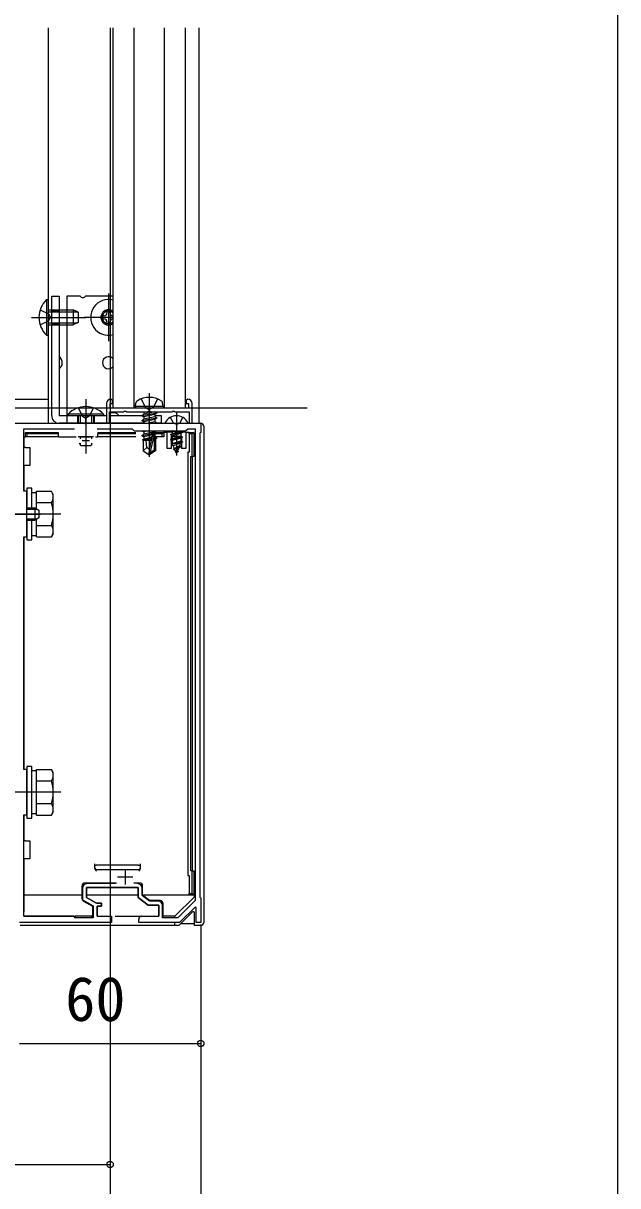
# Model space of a CAD drawing. Units: millimetres, scale not verified. Extents: x -875 to 875, y -1303 to 1295.
# Drawn here: x 678.3 to 875, y -1087.8 to -703.5 of the extents above; entities that cross this region are included whole.
import ezdxf
from ezdxf.enums import TextEntityAlignment as Align

# ---------------------------------------------------------------- set-up
doc = ezdxf.new("R2010")
doc.units = ezdxf.units.MM
doc.header["$LTSCALE"] = 8
for name, color, linetype in [('0-3_YKK_11', 7, 'Continuous'), ('0-4_YKK_12', 2, 'Continuous'), ('0-5_YKK_13', 4, 'Continuous'), ('0-6_YKK_D', 6, 'Continuous'), ('0-7_YKK_ZWAK', 7, 'Continuous')]:
    doc.layers.add(name, color=color, linetype=linetype)
doc.styles.add('ＭＳ ゴシック', font='')
doc.styles.get('ＭＳ ゴシック').set_extended_font_data('MS Gothic')

msp = doc.modelspace()

# ---------------------------------------------------------------- linework, layer by layer
at = {"layer": '0-3_YKK_11'}
for p, q in [((698.997, -837.697), (698.997, -842.697)), ((701.497, -840.197), (696.497, -840.197)), ((711.997, -983.197), (711.997, -988.197)), ((714.497, -985.697), (709.497, -985.697)), ((708.711, -987.897), (699.397, -987.897))]:
    msp.add_line(p, q, dxfattribs=at)
for points in [[(705.798, -829.197), (705.798, -835.697), (706.798, -835.697), (706.798, -831.897), (711.478, -831.898), (711.738, -831.747), (712.258, -831.747), (712.518, -831.897), (719.478, -831.898), (719.738, -831.747), (719.998, -831.597), (720.258, -831.747), (720.518, -831.898), (727.478, -831.897), (727.738, -831.747), (728.258, -831.747), (728.518, -831.898), (733.198, -831.897), (733.198, -835.697), (734.198, -835.697), (734.198, -829.197)], [(732.998, -830.697), (719.998, -830.697), (706.998, -830.697), (706.998, -829.197), (707.798, -829.197), (707.798, -828.197), (707.298, -827.697)], [(732.698, -827.697), (732.198, -828.197), (732.198, -829.197), (732.998, -829.197), (732.998, -830.697)], [(671.997, -839.997), (671.997, -835.697), (698.539, -835.697), (698.722, -835.817), (699.272, -835.817), (699.456, -835.697), (719.539, -835.697), (719.722, -835.817), (720.272, -835.817), (720.456, -835.697), (728.539, -835.697), (728.722, -835.817), (729.272, -835.817), (729.456, -835.697), (736.997, -835.697), (736.997, -838.697), (736.697, -838.997)], [(697.897, -989.397), (697.897, -993.252), (701.397, -995.252), (701.397, -999.197), (695.497, -999.197), (694.997, -998.697), (678.497, -998.697), (678.497, -965.197), (679.497, -965.197), (679.497, -950.197), (678.497, -950.197), (678.497, -873.197), (679.497, -873.197), (679.497, -858.197), (678.497, -858.197), (678.497, -837.497), (695.273, -837.497)], [(702.722, -837.497), (714.297, -837.497), (714.997, -838.197), (731.997, -838.197), (732.697, -837.497), (735.197, -837.497), (735.197, -993.471), (729.383, -999.197), (724.397, -999.197), (724.397, -995.197)], [(736.697, -838.997), (736.697, -992.397), (736.997, -992.697), (736.997, -1000.697), (735.497, -1000.697), (735.497, -995.798), (735.129, -995.644), (729.997, -1000.697), (716.497, -1000.697), (716.497, -999.697)], [(717.497, -998.697), (723.097, -998.697), (723.097, -994.997), (719.597, -994.997), (716.297, -992.497), (716.297, -989.197), (699.197, -989.197), (699.197, -992.497), (702.522, -994.397), (704.197, -994.397), (704.197, -995.297), (702.697, -995.297), (702.697, -998.697), (707.497, -998.697), (707.497, -1000.697), (676.997, -1000.697)], [(722.897, -993.697), (720.034, -993.697), (717.597, -991.851), (717.597, -989.397)]]:
    msp.add_lwpolyline(points, dxfattribs=at)
for centre, radius, start, end in [((707.298, -829.197), 1.5, 90.00001, 179.99999), ((732.698, -829.197), 1.5, 0.00001, 89.99999), ((699.397, -989.397), 1.5, 90.00001, 179.99999), ((716.097, -989.397), 1.5, 0.00001, 89.99999), ((722.897, -995.197), 1.5, 0.00001, 89.99999), ((717.497, -999.697), 1, 90.00001, 179.99999)]:
    msp.add_arc(centre, radius, start, end, dxfattribs=at)
at = {"layer": '0-4_YKK_12'}
for p, q in [((686.498, -704.956), (686.498, -835.697)), ((706.997, -704.956), (706.997, -1119.596)), ((707.998, -830.697), (707.998, -704.956)), ((714.998, -830.697), (714.998, -704.956)), ((725, -830.697), (725, -704.956)), ((731.998, -830.697), (731.998, -704.956)), ((706.498, -792.797), (706.498, -808.597)), ((680.998, -800.697), (698.998, -800.697)), ((707.998, -800.697), (698.598, -800.697)), ((706.998, -809.447), (706.998, -817.947)), ((719.998, -825.754), (719.998, -846.827)), ((124.497, -827.697), (686.498, -827.697)), ((698.998, -827.698), (698.998, -845.698)), ((772.218, -830.697), (-864.08, -830.697)), ((731.998, -830.697), (707.998, -830.697)), ((728.997, -832.197), (728.997, -846.351)), ((690.697, -865.697), (674.484, -865.697)), ((690.697, -957.697), (674.484, -957.697))]:
    msp.add_line(p, q, dxfattribs=at)
msp.add_lwpolyline([(686.498, -835.697), (736.498, -835.697), (736.498, -704.956)], dxfattribs=at)
at = {"layer": '0-5_YKK_13'}
for p, q in [((685.989, -794.797), (686.498, -794.797)), ((686.498, -794.797), (686.498, -806.597)), ((687.698, -833.197), (687.698, -793.697)), ((697.132, -793.697), (692.698, -793.697)), ((692.698, -793.697), (692.698, -833.198)), ((707.998, -793.697), (698.864, -793.697)), ((686.498, -798.852), (696.189, -798.852)), ((687.698, -798.197), (690.198, -798.197)), ((687.698, -798.63), (690.198, -798.63)), ((696.498, -798.997), (694.798, -798.197)), ((696.498, -798.997), (696.498, -802.397)), ((686.498, -802.543), (696.189, -802.543)), ((686.498, -803.197), (694.798, -803.197)), ((687.698, -802.764), (690.198, -802.764)), ((687.698, -803.197), (690.198, -803.197)), ((696.498, -802.397), (694.798, -803.197)), ((704.998, -800.197), (703.998, -800.197)), ((715.394, -830.109), (715.596, -828.962)), ((724.603, -830.109), (724.4, -828.962)), ((705.798, -833.198), (690.198, -833.198)), ((692.698, -833.198), (692.698, -835.697)), ((704.898, -833.198), (693.098, -833.198)), ((696.248, -833.198), (696.248, -835.697)), ((696.498, -833.198), (696.498, -835.697)), ((697.132, -833.198), (697.132, -835.697)), ((697.153, -833.198), (697.153, -835.697)), ((698.864, -833.198), (698.864, -835.697)), ((700.844, -833.198), (700.844, -835.697)), ((701.498, -833.198), (701.498, -835.697)), ((701.748, -833.198), (701.748, -835.697)), ((704.898, -832.689), (704.898, -833.198)), ((717.526, -833.198), (706.798, -833.198)), ((724.603, -830.109), (715.394, -830.109)), ((715.394, -830.109), (715.498, -830.698)), ((724.499, -830.698), (715.498, -830.698)), ((717.526, -833.11), (722.47, -832.287)), ((722.47, -832.404), (717.526, -833.228)), ((717.526, -833.11), (718.174, -832.737)), ((717.526, -833.11), (717.526, -833.228)), ((717.526, -833.228), (718.174, -833.602)), ((717.526, -834.758), (722.47, -833.934)), ((718.076, -831.898), (718.174, -831.954)), ((718.174, -831.954), (718.361, -831.898)), ((721.823, -831.913), (718.174, -832.737)), ((718.174, -831.954), (718.174, -832.737)), ((721.823, -832.778), (718.174, -833.602)), ((721.823, -833.561), (718.174, -834.385)), ((718.174, -833.602), (718.174, -834.385)), ((721.823, -831.898), (721.823, -831.913)), ((722.47, -832.287), (721.823, -831.913)), ((722.47, -832.404), (721.823, -832.778)), ((721.823, -832.778), (721.823, -833.561)), ((723.998, -833.198), (721.823, -833.198)), ((722.47, -833.934), (721.823, -833.561)), ((722.47, -832.287), (722.47, -832.404)), ((722.47, -833.934), (722.47, -834.052)), ((723.998, -835.697), (723.998, -833.198)), ((724.603, -830.109), (724.499, -830.698)), ((726.947, -833.732), (727.852, -835.547)), ((731.047, -833.732), (730.142, -835.547)), ((676.997, -835.697), (736.995, -835.697)), ((718.174, -835.697), (690.198, -835.697)), ((722.47, -834.052), (717.526, -834.876)), ((717.526, -834.758), (718.174, -834.385)), ((717.526, -834.758), (717.526, -834.876)), ((717.526, -834.876), (718.174, -835.25)), ((718.174, -835.25), (718.174, -835.697)), ((721.823, -835.209), (719.607, -835.709)), ((719.981, -835.997), (720.111, -835.975)), ((721.779, -835.697), (722.47, -835.582)), ((721.823, -834.426), (721.823, -835.209)), ((722.47, -835.582), (721.823, -835.209)), ((722.47, -835.582), (722.47, -835.7)), ((723.998, -835.697), (722.47, -835.697)), ((725.402, -835.697), (732.593, -835.697)), ((728.997, -836.156), (727.852, -835.547)), ((728.997, -836.156), (730.142, -835.547)), ((737.997, -836.697), (737.997, -1000.699)), ((678.497, -840.197), (678.497, -843.697)), ((678.497, -840.197), (678.997, -840.197)), ((678.997, -838.697), (689.997, -838.697)), ((689.997, -839.197), (679.497, -839.197)), ((689.997, -840.197), (679.497, -840.197)), ((689.997, -839.197), (689.997, -838.697)), ((689.997, -840.197), (689.997, -839.197)), ((689.997, -840.197), (695.797, -840.197)), ((697.093, -840.197), (700.901, -840.197)), ((697.153, -840.12), (697.153, -840.796)), ((700.245, -841.498), (697.751, -841.498)), ((700.844, -840.12), (700.844, -840.796)), ((702.197, -840.197), (702.997, -840.197)), ((702.997, -838.697), (715.497, -838.697)), ((702.997, -838.697), (702.997, -839.197)), ((715.497, -839.197), (702.997, -839.197)), ((717.526, -839.702), (722.47, -838.878)), ((722.47, -838.996), (717.526, -839.82)), ((717.526, -839.702), (718.174, -839.328)), ((717.526, -839.702), (717.526, -839.82)), ((717.526, -839.82), (718.174, -840.193)), ((717.571, -838.197), (718.174, -838.546)), ((720.797, -840.714), (717.762, -841.214)), ((717.762, -841.214), (718.174, -840.976)), ((717.997, -841.325), (717.762, -841.214)), ((717.997, -841.325), (717.997, -844.769)), ((720.639, -841.409), (717.997, -841.409)), ((719.715, -838.197), (718.174, -838.546)), ((721.823, -838.504), (718.174, -839.328)), ((718.174, -838.546), (718.174, -839.328)), ((721.063, -839.541), (718.174, -840.193)), ((718.174, -840.193), (718.174, -840.976)), ((720.876, -840.366), (718.174, -840.976)), ((720.725, -841.028), (718.764, -841.409)), ((721.069, -839.517), (719.998, -844.226)), ((721.579, -839.396), (720.175, -845.573)), ((720.497, -838.697), (724.797, -838.697)), ((724.297, -839.197), (720.497, -839.197)), ((724.297, -840.197), (720.497, -840.197)), ((721.823, -840.152), (721.642, -840.193)), ((722.352, -840.458), (721.646, -840.574)), ((722.352, -840.712), (721.646, -840.849)), ((721.999, -841.409), (721.646, -841.409)), ((721.823, -838.197), (721.823, -838.504)), ((722.47, -838.878), (721.823, -838.504)), ((721.823, -839.369), (721.823, -840.152)), ((722.352, -840.458), (721.823, -840.152)), ((721.999, -840.915), (721.999, -844.769)), ((722.352, -840.458), (722.352, -840.712)), ((722.47, -838.878), (722.47, -838.996)), ((724.797, -838.697), (724.297, -839.197)), ((725.897, -838.697), (724.797, -838.697)), ((726.997, -839.442), (730.997, -838.647)), ((730.997, -838.747), (726.997, -839.542)), ((727.522, -839.846), (726.997, -839.542)), ((730.997, -840.237), (726.997, -841.032)), ((726.997, -841.132), (730.997, -840.337)), ((727.522, -840.729), (726.997, -841.032)), ((726.997, -841.032), (726.997, -841.132)), ((727.522, -841.436), (726.997, -841.132)), ((730.597, -838.497), (727.397, -838.497)), ((727.397, -843.997), (727.397, -839.997)), ((727.397, -839.997), (730.597, -839.997)), ((727.522, -838.256), (727.522, -839.139)), ((727.522, -839.139), (730.472, -838.344)), ((730.472, -839.051), (727.522, -839.846)), ((727.522, -839.846), (727.522, -840.729)), ((727.522, -840.729), (730.472, -839.934)), ((730.472, -840.641), (727.522, -841.436)), ((727.522, -841.436), (727.522, -842.137)), ((727.632, -842.401), (730.472, -841.524)), ((730.472, -838.197), (730.472, -838.344)), ((730.997, -838.647), (730.472, -838.344)), ((730.472, -839.051), (730.472, -839.934)), ((730.997, -840.237), (730.472, -839.934)), ((730.997, -840.337), (730.472, -840.641)), ((730.472, -840.641), (730.472, -841.524)), ((730.997, -841.827), (730.472, -841.524)), ((730.597, -838.497), (732.097, -838.497)), ((730.597, -839.997), (730.597, -843.997)), ((730.997, -840.237), (730.997, -840.337)), ((733.197, -838.697), (732.097, -838.697)), ((733.197, -839.197), (733.197, -838.697)), ((733.197, -839.197), (733.197, -845.197)), ((734.197, -839.197), (733.197, -839.197)), ((734.197, -846.697), (734.197, -839.197)), ((678.997, -843.697), (678.497, -843.697)), ((678.997, -843.697), (680.497, -843.697)), ((680.497, -843.697), (680.497, -846.697)), ((697.298, -843.198), (696.875, -842.297)), ((697.153, -842.297), (697.153, -842.888)), ((700.698, -843.198), (697.298, -843.198)), ((700.698, -843.198), (701.122, -842.297)), ((700.844, -842.297), (700.844, -842.888)), ((719.174, -843.763), (717.997, -844.769)), ((717.997, -844.769), (719.822, -845.999)), ((719.998, -844.226), (719.822, -845.999)), ((719.998, -844.226), (719.998, -845.999)), ((721.999, -844.769), (720.175, -845.999)), ((721.999, -844.769), (721.646, -844.581)), ((730.997, -841.827), (727.247, -842.622)), ((730.997, -841.927), (727.247, -842.722)), ((727.632, -842.401), (727.247, -842.622)), ((727.247, -842.622), (727.247, -842.722)), ((727.928, -843.115), (727.247, -842.722)), ((727.632, -842.401), (727.522, -842.137)), ((730.421, -842.26), (727.928, -843.115)), ((728.298, -844.01), (727.928, -843.115)), ((730.397, -843.417), (727.947, -844.212)), ((728.298, -844.01), (727.947, -844.212)), ((727.947, -844.212), (727.947, -844.312)), ((728.573, -844.674), (727.947, -844.312)), ((730.03, -843.205), (728.298, -844.01)), ((729.744, -843.895), (728.573, -844.674)), ((728.997, -845.697), (728.573, -844.674)), ((728.997, -845.697), (729.744, -843.895)), ((729.597, -845.007), (729.344, -844.861)), ((730.397, -843.517), (729.744, -843.895)), ((730.03, -843.205), (730.421, -842.26)), ((730.397, -843.417), (730.03, -843.205)), ((730.997, -841.927), (730.421, -842.26)), ((730.997, -841.827), (730.997, -841.927)), ((732.697, -845.197), (732.697, -985.197)), ((733.197, -845.197), (732.697, -845.197)), ((680.497, -846.697), (680.497, -849.697)), ((719.822, -845.999), (720.175, -845.999)), ((720.175, -845.573), (720.175, -845.999)), ((733.697, -846.697), (734.197, -846.697)), ((733.697, -983.697), (733.697, -846.697)), ((678.997, -849.697), (678.497, -849.697)), ((678.497, -849.697), (678.497, -857.897)), ((680.497, -849.697), (678.997, -849.697)), ((679.497, -857.197), (679.497, -863.197)), ((682.697, -858.647), (681.097, -858.647)), ((682.697, -858.192), (687.617, -858.192)), ((682.697, -863.997), (682.697, -858.192)), ((688.197, -859.197), (687.617, -858.192)), ((688.197, -872.197), (688.197, -859.197)), ((679.497, -863.697), (682.097, -863.697)), ((679.497, -864.076), (682.855, -864.076)), ((682.097, -863.697), (682.097, -867.697)), ((682.097, -863.697), (683.497, -864.397)), ((682.697, -863.997), (682.697, -861.697)), ((682.697, -861.945), (687.617, -861.945)), ((683.497, -864.397), (683.497, -866.997)), ((671.997, -865.697), (683.96, -865.697)), ((679.497, -867.318), (682.855, -867.318)), ((679.497, -867.697), (682.097, -867.697)), ((683.497, -866.997), (682.097, -867.697)), ((682.697, -869.697), (682.697, -867.397)), ((682.697, -873.203), (682.697, -867.397)), ((682.697, -869.45), (687.617, -869.45)), ((688.197, -872.197), (687.617, -873.203)), ((678.497, -873.497), (678.497, -949.897)), ((681.097, -872.747), (682.697, -872.747)), ((682.697, -873.203), (687.617, -873.203)), ((682.697, -950.647), (681.097, -950.647)), ((682.697, -950.192), (687.617, -950.192)), ((682.697, -965.203), (682.697, -950.192)), ((688.197, -951.197), (687.617, -950.192)), ((688.197, -964.197), (688.197, -951.197)), ((682.697, -961.697), (682.697, -953.697)), ((682.697, -953.945), (687.617, -953.945)), ((682.697, -961.45), (687.617, -961.45)), ((688.197, -964.197), (687.617, -965.203)), ((678.497, -965.497), (678.497, -973.697)), ((681.097, -964.747), (682.697, -964.747)), ((682.697, -965.203), (687.617, -965.203)), ((678.997, -973.697), (678.497, -973.697)), ((678.997, -973.697), (680.497, -973.697)), ((680.497, -973.697), (680.497, -976.697)), ((678.997, -979.697), (678.497, -979.697)), ((678.497, -979.697), (678.497, -995.697)), ((680.497, -979.697), (678.997, -979.697)), ((680.497, -976.697), (680.497, -979.697)), ((701.997, -981.797), (701.997, -981.297)), ((701.997, -982.931), (701.997, -982.797)), ((716.368, -981.797), (702.368, -981.797)), ((716.497, -983.297), (702.497, -983.297)), ((716.368, -981.797), (716.997, -981.797)), ((716.997, -981.297), (716.997, -981.797)), ((716.997, -981.797), (716.997, -982.797)), ((716.997, -982.797), (716.997, -982.931)), ((734.197, -983.697), (733.697, -983.697)), ((734.197, -991.197), (734.197, -983.697)), ((732.697, -985.197), (733.197, -985.197)), ((733.197, -985.197), (733.197, -991.197)), ((697.697, -988.697), (697.697, -992.788)), ((709.111, -987.697), (698.697, -987.697)), ((699.197, -989.197), (716.297, -989.197)), ((699.197, -992.497), (699.197, -989.197)), ((716.797, -987.697), (714.884, -987.697)), ((716.297, -989.197), (716.297, -992.497)), ((717.797, -991.752), (717.797, -988.697)), ((733.197, -991.197), (734.197, -991.197)), ((697.697, -991.697), (678.497, -991.697)), ((698.201, -993.656), (701.197, -995.368)), ((716.297, -991.697), (699.197, -991.697)), ((702.522, -994.397), (699.197, -992.497)), ((704.197, -994.397), (702.522, -994.397)), ((702.697, -995.297), (704.197, -995.297)), ((702.697, -998.697), (702.697, -995.297)), ((704.197, -995.297), (704.197, -994.397)), ((716.297, -992.497), (719.597, -994.997)), ((733.197, -991.697), (717.797, -991.697)), ((720.101, -993.497), (717.797, -991.752)), ((719.597, -994.997), (723.097, -994.997)), ((723.597, -993.497), (720.101, -993.497)), ((723.097, -994.997), (723.097, -998.697)), ((724.597, -998.697), (724.597, -994.497)), ((734.697, -991.697), (734.997, -991.697)), ((678.497, -995.697), (678.497, -997.197)), ((678.497, -998.697), (678.497, -997.197)), ((700.997, -998.697), (695.497, -998.697)), ((701.197, -995.368), (701.197, -998.697)), ((702.697, -998.697), (707.197, -998.697)), ((708.697, -998.697), (722.997, -998.697)), ((723.097, -998.697), (722.997, -998.697)), ((724.397, -998.697), (724.597, -998.697)), ((728.497, -998.697), (724.597, -998.697)), ((677.297, -1001.606), (728.497, -1001.606)), ((730.352, -1001.086), (734.997, -1001.086))]:
    msp.add_line(p, q, dxfattribs=at)
for points in [[(685.989, -794.797), (685.989, -806.597), (686.498, -806.597)], [(687.698, -793.697), (690.198, -793.697), (690.198, -833.198)], [(683.887, -798.197), (686.665, -799.552), (687.274, -800.697)], [(686.498, -798.197), (694.798, -798.197), (694.798, -803.197)], [(706.998, -799.197), (706.998, -798.197), (705.998, -798.197), (705.998, -799.197)], [(683.887, -803.197), (686.665, -801.842), (687.274, -800.697)], [(703.998, -800.197), (703.998, -801.197), (704.998, -801.197)], [(705.998, -802.197), (705.998, -803.197), (706.998, -803.197), (706.998, -802.197)], [(717.291, -827.661), (718.651, -830.388), (719.998, -831.105)], [(722.705, -827.661), (721.346, -830.388), (719.998, -831.105)], [(704.898, -832.689), (693.098, -832.689), (693.098, -833.198)], [(696.498, -830.586), (697.853, -833.364), (698.998, -833.973)], [(701.498, -830.586), (700.143, -833.364), (698.998, -833.973)], [(722.47, -834.052), (721.823, -834.426), (718.174, -835.25)], [(715.497, -840.197), (702.997, -840.197), (702.997, -839.197)], [(719.998, -844.352), (719.174, -843.763), (718.939, -841.409)], [(721.646, -839.582), (721.646, -844.581), (720.175, -845.573)], [(722.47, -838.996), (721.823, -839.369), (721.597, -839.42)], [(722.352, -840.712), (721.823, -841.017), (721.646, -841.057)], [(724.797, -838.697), (724.797, -840.197), (724.297, -840.197), (724.297, -839.197)], [(727.397, -843.997), (725.897, -843.997), (725.897, -838.497), (727.397, -838.497)], [(727.522, -839.139), (726.997, -839.442), (726.997, -839.542)], [(727.738, -838.197), (727.522, -838.256), (727.422, -838.197)], [(730.997, -838.647), (730.997, -838.747), (730.472, -839.051)], [(732.097, -838.497), (732.097, -843.997), (730.597, -843.997)], [(733.197, -838.697), (734.697, -838.697), (734.197, -839.197)], [(734.697, -838.697), (734.697, -846.697), (734.197, -846.697)], [(730.397, -843.417), (730.397, -843.517), (727.947, -844.312)], [(729.597, -845.007), (729.597, -845.107), (729.13, -845.377)], [(734.197, -846.697), (734.197, -983.697), (734.697, -983.697), (734.697, -991.697)], [(681.097, -863.697), (681.097, -857.197), (679.497, -857.197)], [(679.497, -868.197), (679.497, -874.197), (681.097, -874.197), (681.097, -867.697)], [(701.997, -982.797), (701.997, -981.797), (702.368, -981.797)], [(701.997, -982.931), (702.075, -983.262), (702.262, -983.548), (702.497, -983.797)], [(716.997, -982.931), (716.92, -983.262), (716.733, -983.548), (716.497, -983.797)], [(734.197, -991.197), (734.697, -991.697), (733.197, -991.697), (733.197, -991.197)], [(728.497, -999.197), (728.497, -998.697), (734.997, -992.197), (734.997, -991.697)], [(678.497, -998.697), (695.497, -998.697), (695.497, -999.171)], [(700.997, -999.197), (700.997, -998.697), (701.197, -998.697)], [(734.144, -997.294), (729.74, -1001.697), (728.497, -1001.697), (728.497, -1000.697)], [(736.999, -1001.697), (734.997, -1001.697), (734.997, -997.647)]]:
    msp.add_lwpolyline(points, dxfattribs=at)
for points in [[(678.997, -840.197), (678.997, -838.697), (679.497, -839.197), (679.497, -840.197)], [(679.497, -949.197), (679.497, -966.197), (681.097, -966.197), (681.097, -949.197)]]:
    msp.add_lwpolyline(points, close=True, dxfattribs=at)
for centre, radius, start, end in [((691.731, -800.697), 8.232, 134.2189, 225.7811), ((697.998, -793.197), 1, 210, 330), ((706.498, -800.697), 5.9, 75.27147, 284.72853), ((706.498, -800.697), 2.5, 53.12971, 306.87029), ((706.498, -800.697), 2.067, 43.47322, 316.52678), ((704.998, -799.197), 1, 270, 0), ((707.998, -799.197), 1, 180, 270), ((704.998, -802.197), 1, 0, 90), ((707.998, -802.197), 1, 90, 180), ((688.698, -815.697), 2.5, 306.8699, 53.1301), ((706.498, -815.697), 2, 41.40903, 318.59097), ((716.639, -829.146), 1.059, 120.63591, 170), ((719.998, -834.817), 7.651, 59.36409, 120.63591), ((723.357, -829.146), 1.059, 10, 59.36409), ((690.198, -833.197), 2.5, 180, 270), ((698.998, -838.43), 8.232, 44.2189, 135.7811), ((707.998, -834.698), 2.5, 36.8699, 118.68496), ((728.997, -837.397), 4.2, 27.28096, 152.71904), ((725.402, -835.543), 0.154, 152.71904, 270), ((732.593, -835.543), 0.154, 270, 27.28096), ((721.354, -839.582), 0.292, 0, 167.19096), ((684.875, -860.068), 3.323, 325.61575, 34.38425), ((675.778, -865.697), 12.419, 342.41205, 17.58795), ((684.875, -871.327), 3.323, 325.61575, 34.38425), ((684.875, -952.068), 3.323, 325.61575, 34.38425), ((675.778, -957.697), 12.419, 342.41205, 17.58795), ((684.875, -963.327), 3.323, 325.61575, 34.38425), ((702.497, -982.797), 0.5, 180, 270), ((716.497, -982.797), 0.5, 270, 0), ((698.697, -988.697), 1, 90, 180), ((716.797, -988.697), 1, 0, 90), ((698.697, -992.788), 1, 180, 240.25512), ((723.597, -994.497), 1, 0, 90), ((734.497, -997.647), 0.5, 0, 135)]:
    msp.add_arc(centre, radius, start, end, dxfattribs=at)
for centre, major_axis, ratio, start_param, end_param in [((736.995, -836.697), (-1.002, 0), 0.998135, 3.1415927, 4.712389), ((736.995, -1000.696), (0.71, -0.71), 0.99628, 5.4996506, 7.06672)]:
    msp.add_ellipse(centre, major_axis=major_axis, ratio=ratio, start_param=start_param, end_param=end_param, dxfattribs=at)
at = {"layer": '0-6_YKK_D'}
for p, q in [((706.997, -997.436), (706.997, -1121.697)), ((706.997, -1002.606), (706.997, -1121.697)), ((736.997, -1001.397), (736.997, -1121.697)), ((736.997, -1001.397), (736.997, -1041.697)), ((676.997, -1040.697), (736.997, -1040.697)), ((706.997, -1038.067), (706.997, -1081.697)), ((479.497, -1080.697), (706.997, -1080.697))]:
    msp.add_line(p, q, dxfattribs=at)
for centre in [(736.997, -1040.697), (706.997, -1080.697)]:
    msp.add_circle(centre, 1.075, dxfattribs=at)
at = {"layer": '0-7_YKK_ZWAK'}
msp.add_lwpolyline([(-875, -1302.7), (875, -1302.7), (875, 1247.3)], dxfattribs=at)

# ---------------------------------------------------------------- texts
at = {"layer": '0-6_YKK_D', "style": 'ＭＳ ゴシック'}
msp.add_text('60', height=14.66, dxfattribs=at).set_placement((692.168, -1037.697), align=Align.BOTTOM_LEFT)

doc.saveas('drawing.dxf')
